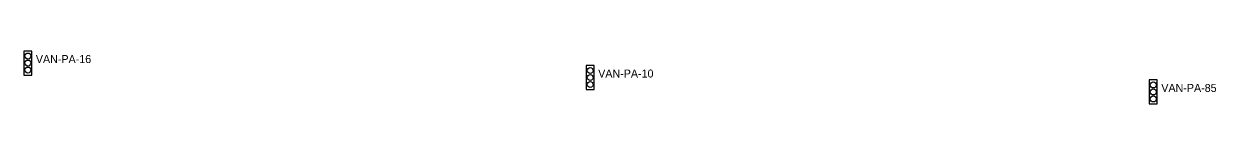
# Model space of a CAD drawing. Header units: inches. Extents: x 486474 to 494239, y 5455982 to 5460069.
# Drawn here: x 487072.5 to 487370.5, y 5457308.9 to 5457322.1 of the extents above; entities that cross this region are included whole.
import ezdxf

# ---------------------------------------------------------------- set-up
doc = ezdxf.new("R2010")
doc.units = ezdxf.units.IN
doc.header["$MEASUREMENT"] = 0
doc.layers.add('Traffic Signals', color=10, linetype='Continuous')

msp = doc.modelspace()

# ---------------------------------------------------------------- linework, layer by layer
at = {"layer": 'Traffic Signals', "color": 1}
for points in [[(487072.51, 5457316.11), (487074.51, 5457316.11), (487074.51, 5457322.11), (487072.51, 5457322.11)], [(487213.04, 5457312.49), (487215.04, 5457312.49), (487215.04, 5457318.49), (487213.04, 5457318.49)], [(487353.77, 5457308.89), (487355.77, 5457308.89), (487355.77, 5457314.89), (487353.77, 5457314.89)]]:
    msp.add_lwpolyline(points, close=True, dxfattribs=at)
for centre in [(487073.51, 5457320.86), (487073.51, 5457319.11), (487073.51, 5457317.36), (487214.04, 5457317.24), (487214.04, 5457315.49), (487214.04, 5457313.74), (487354.77, 5457313.64), (487354.77, 5457311.89), (487354.77, 5457310.14)]:
    msp.add_circle(centre, 0.75, dxfattribs=at)

# ---------------------------------------------------------------- texts
for s, p in [('VAN-PA-16', (487075.51, 5457319.11)), ('VAN-PA-10', (487216.04, 5457315.49)), ('VAN-PA-85', (487356.77, 5457311.89))]:
    msp.add_text(s, height=2, dxfattribs=at).set_placement(p)

doc.saveas('drawing.dxf')
